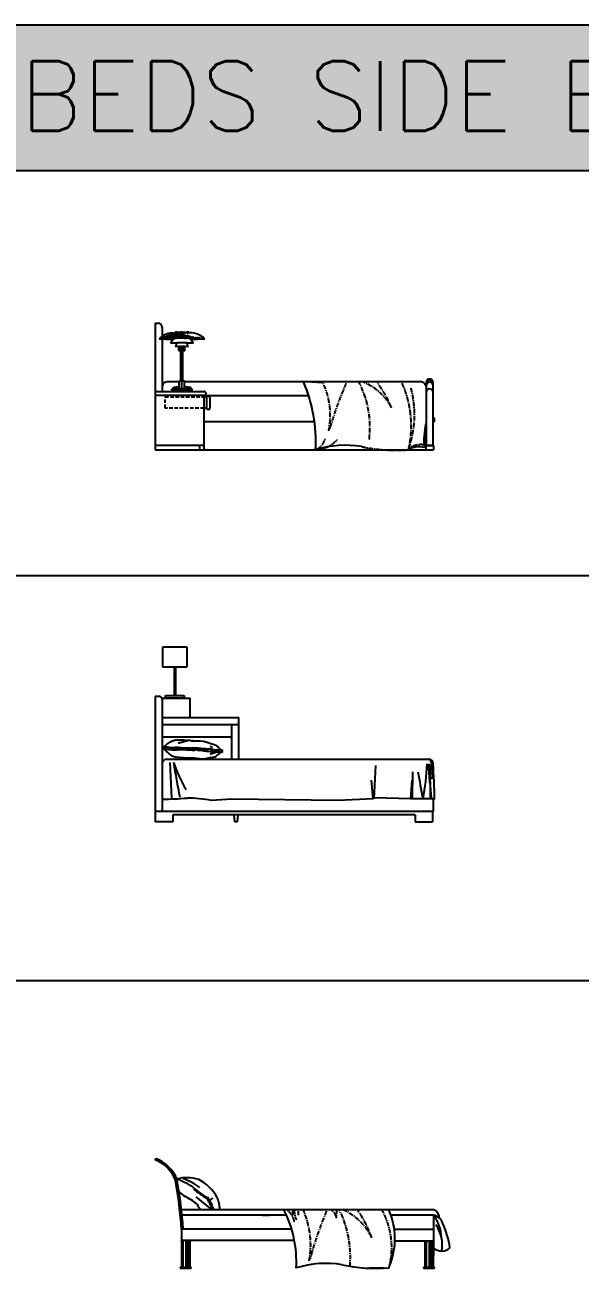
# Model space of a CAD drawing. Header units: millimetres. Extents: x 30176 to 68715, y 55479 to 72995.
# Drawn here: x 46050 to 50047, y 64045 to 72995 of the extents above; entities that cross this region are included whole.
import ezdxf

# ---------------------------------------------------------------- set-up
doc = ezdxf.new("R2010")
doc.units = ezdxf.units.MM
doc.linetypes.add('CENTER', pattern=[50.8, 31.75, -6.35, 6.35, -6.35])
doc.linetypes.add('DASHED', pattern=[0.75, 0.5, -0.25])
doc.layers.add('www.cad-blocks.net', color=7, linetype='Continuous')
doc.styles.get("Standard").update_dxf_attribs({"font": 'arial.ttf'})

# ---------------------------------------------------------------- blocks, each defined once
blk = doc.blocks.new('A$C66113ADE')
for p, q in [((0, 912.2), (0, 2.2)), ((0, 912.2), (20, 912.2)), ((50, 882.2), (50, 818.7)), ((118.9, 842.3), (147, 842.3)), ((144.8, 845.7), (154, 845.7)), ((153.3, 848.6), (145.5, 848.6)), ((145.5, 848.6), (145.5, 847.7)), ((145.5, 847.7), (153.3, 847.7)), ((147, 844.6), (147, 842.3)), ((147, 844.6), (151.8, 844.6)), ((151.8, 842.3), (147, 842.3)), ((151.8, 842.3), (151.8, 844.6)), ((263.7, 842.3), (151.8, 842.3)), ((153.3, 847.7), (153.3, 848.6)), ((186.4, 846.2), (155.4, 846.2)), ((195.9, 845.7), (186.7, 845.7)), ((187.4, 847.7), (187.4, 848.6)), ((187.4, 848.6), (195.2, 848.6)), ((195.2, 847.7), (187.4, 847.7)), ((193.7, 844.6), (188.9, 844.6)), ((188.9, 842.3), (188.9, 844.6)), ((188.9, 842.3), (193.7, 842.3)), ((193.7, 844.6), (193.7, 842.3)), ((195.2, 848.6), (195.2, 847.7)), ((227.1, 846.2), (196.2, 846.2)), ((237.8, 845.7), (228.6, 845.7)), ((229.3, 847.7), (229.3, 848.6)), ((229.3, 848.6), (237.2, 848.6)), ((237.2, 847.7), (229.3, 847.7)), ((230.8, 842.3), (230.8, 844.6)), ((235.7, 844.6), (230.8, 844.6)), ((230.8, 842.3), (235.7, 842.3)), ((235.7, 844.6), (235.7, 842.3)), ((237.2, 848.6), (237.2, 847.7)), ((50, 799.7), (50, 422.2)), ((158.5, 768.3), (108.7, 768.3)), ((170.3, 715.2), (170.3, 744)), ((185.3, 715.2), (185.3, 744.4)), ((197, 715.2), (197, 744.4)), ((212.2, 715.2), (212.2, 744)), ((273.9, 768.3), (224.1, 768.3)), ((188.5, 715.2), (170.3, 715.2)), ((183.5, 498.1), (183.5, 715.2)), ((188.5, 498.1), (188.5, 715.2)), ((212.2, 715.2), (188.5, 715.2)), ((194.1, 498.1), (194.1, 715.2)), ((199, 498.1), (199, 715.2)), ((85.3, 492.2), (172.5, 492.2)), ((172.5, 498.1), (210.9, 498.1)), ((172.5, 444.1), (172.5, 498.1)), ((190.9, 444.1), (190.9, 498.1)), ((210.9, 444.1), (210.9, 498.1)), ((210.9, 492.2), (1907.6, 492.2)), ((1950, 487), (1950, 32.2)), ((2000, 32.2), (2000, 487)), ((0, 422.2), (350, 422.2)), ((350, 392.2), (0, 392.2)), ((263.7, 437.1), (118.9, 437.1)), ((118.9, 437.1), (118.9, 433.7)), ((118.9, 433.7), (118.9, 437.1)), ((118.9, 433.7), (263.7, 433.7)), ((263.7, 433.7), (119.3, 433.7)), ((119.3, 433.7), (119.3, 422.2)), ((119.3, 422.2), (263.7, 422.2)), ((172.5, 444.1), (210.9, 444.1)), ((263.7, 433.7), (263.7, 437.1)), ((263.7, 437.1), (263.7, 433.7)), ((263.7, 422.2), (263.7, 433.7)), ((350, 392.2), (350, 32.2)), ((350, 392.2), (1103.1, 392.2)), ((350, 384.2), (370.8, 384.2)), ((370.8, 389.2), (381.8, 389.2)), ((370.8, 292.2), (370.8, 389.2)), ((391.8, 379.2), (391.8, 302.2)), ((370.8, 302.2), (350, 302.2)), ((381.8, 292.2), (370.8, 292.2)), ((1146.4, 202.2), (350, 202.2)), ((2000, 232.3), (2006, 232.3)), ((2006, 202.2), (2000, 202.2)), ((2006, 232.3), (2006, 202.2)), ((317.9, 32.2), (0, 32.2)), ((0, 2.2), (2002, 2.2)), ((316, 29.8), (320.7, 2.2)), ((350.8, 32.2), (317.9, 32.2)), ((352.8, 2.2), (352.8, 30.2)), ((1948, 29.8), (1948, 1.8)), ((2000, 32.2), (1950, 32.2)), ((1950, 32.2), (2000, 32.2)), ((2002, 30.2), (2002, 2.2))]:
    blk.add_line(p, q)
at = {"linetype": 'DASHED', "ltscale": 50}
for p, q in [((70.9, 302.2), (70.9, 384.2)), ((70.9, 384.2), (350, 384.2)), ((350, 302.2), (70.9, 302.2))]:
    blk.add_line(p, q, dxfattribs=at)
for centre, radius, start, end in [((20, 882.2), 30, 0, 90), ((129.8, 697.9), 144.8, 94.3429, 134.85667), ((145.7, 846.5), 1.25, 101.61539, 217.78568), ((144.5, 842.5), 3.19, 40.68563, 86.90757), ((161.6, 835), 12.7, 119.12076, 140.23048), ((154.2, 842.5), 3.19, 93.09243, 139.31437), ((153.1, 846.5), 1.25, 322.21432, 78.38461), ((187.6, 846.5), 1.25, 101.61539, 217.78568), ((186.5, 842.5), 3.19, 40.68563, 86.90757), ((196.2, 842.5), 3.19, 93.09243, 139.31437), ((195, 846.5), 1.25, 322.21432, 78.38461), ((221, 835), 12.7, 39.21496, 60.87924), ((229.6, 846.5), 1.25, 101.61519, 217.78575), ((228.4, 842.5), 3.19, 40.68563, 86.90757), ((238.1, 842.5), 3.19, 93.09243, 139.31437), ((236.9, 846.5), 1.25, 322.21425, 78.38481), ((251.9, 694.8), 147.9, 45.59453, 85.43164), ((191.3, -2752.8), 3557.1, 87.35502, 92.64498), ((201.9, 5300.7), 4503.6, 267.77598, 269.08334), ((162.3, 752), 56, 111.80609, 163.08229), ((191.3, -213.2), 984.2, 85.78037, 94.21963), ((189.7, 736.7), 44.5, 130.15475, 171.82868), ((191.3, -14.4), 758.8, 86.55783, 93.44217), ((192.8, 736.7), 44.5, 8.17132, 49.84525), ((220.3, 752), 56, 16.91771, 68.19391), ((180.7, 5300.7), 4503.6, 270.91666, 272.22402), ((87.5, 453.6), 38.6, 93.19223, 166.00124), ((143.2, 423.1), 28.1, 98.40642, 150.02094), ((192.2, 157.5), 298.1, 93.79798, 100.26136), ((192.2, 157.5), 298.1, 79.73864, 86.39797), ((243.8, 429.8), 21.2, 20.34562, 85.92866), ((67, 59.8), 1088.7, 356.96439, 23.39728), ((67, 57.7), 1088.7, 356.96439, 23.39728), ((1904.9, 442.9), 49.4, 23.99623, 86.81418), ((1975, 487), 25, 0, 180), ((1975, 477.9), 25, 0, 180), ((1975, 462.9), 25, 0, 180), ((350, 407.2), 15, 270, 90), ((381.8, 379.2), 10, 0, 90), ((1975, 415.4), 25, 0, 180), ((381.8, 302.2), 10, 270, 0), ((2968, 14.2), 1036.5, 169.17742, 178.68366), ((2943.1, 17.3), 1006.4, 170.69076, 179.92821), ((317.9, 30.2), 2, 90, 189.78241), ((350.8, 30.2), 2, 0, 90), ((1366.9, -678.3), 712.9, 80.43295, 107.34327), ((1898.1, -119.4), 143.3, 74.36067, 121.9546), ((1950, 30.2), 2, 90, 189.78241), ((2000, 30.2), 2, 0, 90)]:
    blk.add_arc(centre, radius, start, end)
at = {"linetype": 'CENTER'}
for centre, radius, start, end in [((-1516.3, -49443.8), 50002.7, 86.87736, 87.03942), ((697.3, 248.3), 562.3, 348.67098, 24.86177), ((4219.6, -733.3), 3095, 156.93246, 163.37528), ((822.6, 160.8), 722.7, 353.20232, 26.94192), ((1337.9, 105.6), 415.1, 30.01067, 67.71772), ((917.4, -15.5), 845.7, 22.24988, 36.2027), ((1089.5, 174.1), 752.7, 346.79668, 24.99593), ((1130.2, 255.4), 735.4, 340.86875, 15.58198), ((1098.9, 118.3), 129.5, 301.24668, 342.80227), ((1164, 194.3), 187.1, 273.74293, 321.78874), ((1732.5, 1190.7), 1191.9, 258.03639, 274.32354), ((1912.5, -108.5), 147.7, 82.4667, 126.74828)]:
    blk.add_arc(centre, radius, start, end, dxfattribs=at)
for p in [(59.4, 805.8), (63.9, 805.8), (65.8, 809.6), (67.9, 813.8), (70.5, 805.8), (73.1, 811.7), (73.9, 807), (75.2, 810.7), (77.2, 809.2), (77.2, 808.1), (81.7, 807), (82.6, 819), (85.7, 813.8), (86.1, 807), (88.3, 812.5), (90.6, 815.9), (90.6, 811.4), (90.6, 811.4), (90.6, 809.2), (90.6, 807), (92, 824.3), (93.9, 821.4), (95, 814.7), (95.1, 818), (96.2, 808.6), (97.3, 812.5), (97.3, 809.2), (99.5, 818.1), (99.5, 808.1), (100.4, 811.7), (100.6, 817), (101.4, 827.4), (101.4, 820.1), (103.5, 806.5), (103.9, 821.4), (103.9, 811.4), (105.6, 814.9), (106.7, 825.3), (106.7, 809.6), (107.3, 824.8), (107.3, 818.1), (107.7, 808.6), (108.8, 813.8), (110.8, 828.5), (111.7, 823.6), (111.7, 817), (111.7, 811.4), (111.9, 806.5), (112.8, 824.8), (114, 815.9), (115, 832.6), (115.1, 822.5), (115.1, 807), (116.2, 814.7), (117.1, 830.5), (117.3, 825.9), (117.3, 808.1), (118.2, 822.2), (120.6, 831.4), (120.6, 823.6), (121.3, 834.7), (121.7, 811.4), (122.4, 830.5), (122.9, 829.2), (124, 829.2), (125.5, 820.1), (125.5, 808.6), (126.6, 834.7), (127.3, 828.1), (127.3, 825.9), (127.6, 819), (128.7, 831.6), (128.7, 806.5), (129.5, 810.3), (129.7, 810.7), (130.7, 837.9), (131.8, 833.6), (132.9, 835.9), (133.9, 837.9), (133.9, 813.8), (134, 822.5), (135.1, 832.5), (136, 834.7), (136, 806.5), (136.2, 810.3), (137.3, 827), (138.4, 809.2), (141.2, 833.7), (141.2, 814.9), (142.3, 806.5), (142.9, 835.9), (143.3, 812.8), (144, 831.4), (144, 829.2), (144, 817), (146.2, 837), (146.2, 809.2), (146.2, 808.1), (148.5, 832.5), (148.6, 807.5), (150.6, 808.6), (151.7, 835.8), (151.7, 813.8), (151.7, 806.5), (151.8, 824.8), (152.4, 815.4), (152.9, 837), (155.1, 834.8), (156.3, 838.1), (157.4, 825.9), (157.4, 808.1), (158, 810.7), (159, 834.7), (159.6, 835.9), (160.1, 825.3), (160.1, 806.5), (160.3, 810.2), (161.1, 814.9), (164.3, 806.5), (165.2, 809.2), (166.3, 810.3), (166.3, 807), (167.4, 830.3), (168.5, 820.1), (171.6, 810.7), (172.6, 806.5), (173.3, 814.5), (174.1, 838.1), (175.2, 808.1), (175.8, 808.6), (177.9, 807.5), (178.5, 812.5), (181.9, 831.4), (182.1, 822.2), (183, 838.1), (183.1, 811.7), (183.1, 808.6), (183.1, 806.5), (186.3, 807), (189.4, 811.7), (191.5, 819), (191.9, 838.1), (191.9, 812.5), (193.4, 815.4), (193.6, 807.5), (195.7, 823.2), (196, 806.7), (197.8, 807.5), (199.7, 834.8), (200.3, 807.6), (201.2, 811.1), (203, 807.5), (205.2, 838.1), (206.2, 806.5), (206.4, 812.5), (207.2, 821.1), (209.7, 817), (210.8, 808.5), (214.5, 825.3), (215.6, 809.6), (219.5, 813.7), (219.5, 807.6), (221.9, 819), (221.9, 812.5), (222.9, 806.5), (224, 809.6), (228.2, 807.6), (229.9, 809.3), (231.3, 824.3), (232, 815.9), (233.1, 812.5), (235.3, 810.3), (237.5, 811.4), (240.7, 820.1), (244.2, 809.2), (245.3, 814.7), (250.9, 808.1), (253.1, 805.8), (254.2, 814.7), (262, 809.2), (269.8, 812.5), (269.8, 808.1), (277.6, 805.8), (286.5, 808.1), (292.1, 807), (299.9, 805.8), (303.6, 808.6), (314, 807.5), (57.2, 804.7), (62.7, 802.5), (87.8, 803.3), (93, 805.4), (96.2, 805.4), (110.8, 805.4), (150.6, 805.4), (171.4, 725.9), (171.4, 718.2), (171.4, 716.9), (171.6, 720.6), (172, 726.6), (172, 720.9), (172.4, 723.2), (172.6, 719.5), (173, 716.9), (173.4, 719.9), (173.4, 716.9), (173.7, 736.2), (173.7, 731), (173.7, 725.8), (174.4, 719.2), (174.7, 728.9), (174.7, 723.7), (174.7, 717.4), (175.1, 719.5), (175.4, 717.9), (175.8, 725.8), (175.8, 719.5), (176.1, 716.9), (177.4, 718.2), (177.9, 728.9), (178.4, 719.2), (178.9, 721.6), (178.9, 718.5), (178.9, 716.4), (179.1, 716.9), (180, 723.7), (180.7, 717.2), (180.7, 716.9), (181, 719.5), (182.1, 716.2), (183.1, 717.4), (183.1, 716.5), (197.8, 716.5), (198.1, 718.9), (198.5, 721.9), (198.8, 720.9), (199.5, 722.5), (199.5, 718.2), (199.8, 716.5), (202.5, 716.5), (202.8, 716.9), (203.8, 720.5), (204.5, 717.5), (205.5, 722.9), (205.8, 716.2), (207.5, 721.2), (207.5, 716.2), (207.5, 716.2), (208.5, 718.2), (209.8, 720.2), (210.2, 722.9), (210.5, 716.9), (213.5, 805.4), (215.6, 805.4), (227.1, 804.4), (298.3, 803.3), (309.8, 804.4), (328.7, 803.3), (174.7, 715.9), (198.5, 715.2), (199.5, 715.9), (204.5, 715.5), (210.2, 715.9)]:
    blk.add_point(p)
blk = doc.blocks.new('A$C3BA560F7')
for p, q in [((54.4, 1111.6), (54.4, 1259)), ((54.4, 1259), (228, 1259)), ((228, 1259), (228, 1111.6)), ((228, 1111.6), (54.4, 1111.6)), ((147.2, 1111.6), (135.2, 1111.6)), ((135.2, 1111.6), (135.2, 908.5)), ((147.2, 908.5), (147.2, 1111.6)), ((30, 900), (0, 900)), ((0, 900), (0, 0)), ((73.5, 890), (73.5, 908.5)), ((73.5, 908.5), (206.9, 908.5)), ((135.2, 908.5), (147.2, 908.5)), ((206.9, 908.5), (206.9, 890)), ((47.3, 890), (250, 890)), ((50, 880), (50, 170)), ((206.9, 890), (73.5, 890)), ((250, 850), (250, 890)), ((250, 750), (250, 850)), ((50, 750), (600, 750)), ((600, 450), (600, 750)), ((50, 700), (600, 700)), ((550, 450), (550, 700)), ((50, 610), (550, 610)), ((54.8, 539.7), (54.9, 540.1)), ((54.8, 539.3), (54.8, 539.7)), ((54.8, 538.8), (54.8, 539.3)), ((54.9, 538.3), (54.8, 538.8)), ((54.9, 540.1), (55, 540.5)), ((55, 537.8), (54.9, 538.3)), ((55, 540.5), (55.2, 540.8)), ((55.1, 537.2), (55, 537.8)), ((55.2, 536.6), (55.1, 537.2)), ((55.2, 540.8), (55.5, 541.1)), ((55.5, 541.1), (55.8, 541.3)), ((55.8, 541.3), (56.2, 541.5)), ((56.2, 541.5), (56.6, 541.7)), ((56.6, 541.7), (57.2, 541.8)), ((57.2, 541.8), (57.8, 541.9)), ((57.8, 541.9), (58.5, 542)), ((58.5, 542), (59.3, 542)), ((59.3, 542), (60.2, 542)), ((60.2, 542), (61.2, 541.9)), ((61.2, 541.9), (62.3, 541.8)), ((62.3, 541.8), (63.6, 541.7)), ((64.8, 535.5), (63.3, 537.3)), ((63.6, 541.7), (65, 541.5)), ((65, 541.5), (66.5, 541.3)), ((66.5, 541.3), (68.2, 541.1)), ((68.2, 541.1), (70, 540.8)), ((70, 540.8), (71.9, 540.5)), ((71.9, 540.5), (74, 540.1)), ((74, 540.1), (76.1, 539.8)), ((76.1, 539.8), (78.3, 539.4)), ((78.3, 539.4), (80.4, 539)), ((80.4, 539), (82.5, 538.7)), ((82.5, 538.7), (84.6, 538.3)), ((84.6, 538.3), (86.6, 537.9)), ((84.9, 560.9), (88.5, 563.3)), ((86.6, 537.9), (88.4, 537.6)), ((88.4, 537.6), (90.1, 537.3)), ((88.5, 563.3), (91.7, 565.2)), ((90.1, 537.3), (91.7, 537.1)), ((91.7, 565.2), (94.5, 566.9)), ((91.7, 537.1), (93.2, 536.8)), ((94.5, 566.9), (97.4, 568.6)), ((97.4, 568.6), (100.3, 570.4)), ((100.3, 570.4), (103.3, 572.2)), ((103.3, 572.2), (106.4, 574.1)), ((106.4, 574.1), (109.7, 576)), ((109.7, 576), (113.2, 577.9)), ((113.2, 577.9), (116.8, 579.7)), ((116.8, 579.7), (120.6, 581.4)), ((120.6, 581.4), (124.5, 583)), ((124.5, 583), (128.7, 584.4)), ((128.7, 584.4), (133, 585.7)), ((133, 585.7), (137.3, 586.8)), ((137.3, 586.8), (141.7, 587.8)), ((141.7, 587.8), (146.1, 588.7)), ((146.1, 588.7), (150.3, 589.4)), ((148.6, 536.9), (149.4, 537)), ((149.4, 537), (150.3, 537.1)), ((150.3, 589.4), (154.4, 590)), ((150.3, 537.1), (151.1, 537.1)), ((151.1, 537.1), (151.9, 537.2)), ((151.9, 537.2), (152.7, 537.2)), ((152.7, 537.2), (153.5, 537.3)), ((153.5, 537.3), (154.2, 537.3)), ((154.2, 537.3), (154.9, 537.3)), ((154.4, 590), (158.3, 590.5)), ((154.9, 537.3), (155.6, 537.3)), ((155.6, 537.3), (156.3, 537.2)), ((156.3, 537.2), (156.9, 537.2)), ((156.9, 537.2), (157.6, 537.1)), ((157.6, 537.1), (158.2, 537)), ((158.2, 537), (158.9, 536.9)), ((163.9, 565.8), (237.9, 586.6)), ((247.5, 585.8), (163.9, 565.8)), ((346, 580.1), (348.2, 579.6)), ((348.2, 579.6), (350.4, 579)), ((350.4, 579), (352.7, 578.4)), ((352.7, 578.4), (355.2, 577.7)), ((355.2, 577.7), (357.7, 577)), ((357.7, 577), (360.3, 576.3)), ((360.3, 576.3), (363, 575.5)), ((363, 575.5), (365.7, 574.7)), ((365.7, 574.7), (368.5, 573.8)), ((368.5, 573.8), (371.3, 572.9)), ((371.3, 572.9), (374.1, 571.9)), ((374.1, 571.9), (376.9, 571)), ((376.9, 571), (379.7, 570)), ((379.7, 570), (382.4, 569)), ((382.4, 569), (385, 568.1)), ((385, 568.1), (387.5, 567.2)), ((387.5, 567.2), (389.9, 566.3)), ((389.9, 566.3), (392.1, 565.5)), ((392.1, 565.5), (394.1, 564.8)), ((394.1, 564.8), (396, 564.2)), ((400.3, 538.4), (395.8, 540.6)), ((396, 564.2), (397.8, 563.6)), ((397.8, 563.6), (399.6, 563.1)), ((399.6, 563.1), (401.3, 562.6)), ((404.4, 536.5), (400.3, 538.4)), ((401.3, 562.6), (403.1, 562.1)), ((403.1, 562.1), (405, 561.5)), ((405, 561.5), (407.1, 561)), ((407.1, 561), (409.3, 560.4)), ((409.3, 560.4), (411.7, 559.7)), ((411.7, 559.7), (414.2, 559)), ((414.2, 559), (416.7, 558.3)), ((416.7, 558.3), (419.3, 557.6)), ((419.3, 557.6), (422, 556.8)), ((422, 556.8), (424.5, 556)), ((424.5, 556), (427.1, 555.2)), ((427.1, 555.2), (429.5, 554.4)), ((429.5, 554.4), (432.2, 553.1)), ((432.2, 553.1), (435.3, 551.2)), ((435.3, 551.2), (439.2, 548.2)), ((439.2, 548.2), (444.2, 543.7)), ((444.2, 543.7), (450.5, 537.5)), ((55.3, 535.9), (55.2, 536.6)), ((55.5, 535.2), (55.3, 535.9)), ((55.4, 530.6), (55.5, 531.4)), ((55.4, 529.7), (55.4, 530.6)), ((55.5, 528.8), (55.4, 529.7)), ((55.5, 534.5), (55.5, 535.2)), ((55.6, 533.8), (55.5, 534.5)), ((55.5, 531.4), (55.6, 532.2)), ((55.9, 527.8), (55.5, 528.8)), ((55.6, 533), (55.6, 533.8)), ((55.6, 532.2), (55.6, 533)), ((56.6, 526.8), (55.9, 527.8)), ((57.6, 525.6), (56.6, 526.8)), ((56.9, 532), (57.7, 531.3)), ((59, 524.4), (57.6, 525.6)), ((57.7, 531.3), (58.4, 530.6)), ((58.4, 530.6), (59, 530)), ((59, 530), (59.7, 529.5)), ((61, 523), (59, 524.4)), ((59.7, 529.5), (60.3, 528.9)), ((60.3, 528.9), (60.9, 528.4)), ((60.9, 528.4), (61.4, 528)), ((63.5, 521.5), (61, 523)), ((61.4, 528), (61.9, 527.6)), ((61.9, 527.6), (62.3, 527.2)), ((62.3, 527.2), (62.7, 526.9)), ((62.7, 526.9), (63.1, 526.6)), ((63.1, 526.6), (63.5, 526.4)), ((63.5, 526.4), (63.9, 526.2)), ((63.5, 521.5), (70.1, 515.1)), ((63.9, 526.2), (64.3, 525.9)), ((64.3, 525.9), (64.8, 525.8)), ((66.2, 533.8), (64.8, 535.5)), ((64.8, 525.8), (65.3, 525.6)), ((65.3, 525.6), (65.8, 525.4)), ((65.8, 525.4), (66.4, 525.3)), ((67.7, 532.2), (66.2, 533.8)), ((66.4, 525.3), (67, 525.1)), ((67, 525.1), (67.7, 525)), ((69.2, 530.6), (67.7, 532.2)), ((67.7, 525), (68.4, 524.8)), ((68.4, 524.8), (69.1, 524.7)), ((69.1, 524.7), (69.8, 524.5)), ((70.7, 529), (69.2, 530.6)), ((69.8, 524.5), (70.4, 524.4)), ((70.1, 515.1), (75.6, 509.8)), ((70.4, 524.4), (71.1, 524.2)), ((72.3, 527.3), (70.7, 529)), ((71.1, 524.2), (71.8, 524)), ((71.8, 524), (72.5, 523.8)), ((74, 525.5), (72.3, 527.3)), ((72.5, 523.8), (73.2, 523.7)), ((73.2, 523.7), (73.9, 523.5)), ((73.9, 523.5), (74.7, 523.3)), ((75.7, 523.5), (74, 525.5)), ((74.7, 523.3), (75.5, 523.1)), ((75.5, 523.1), (76.4, 523)), ((75.6, 509.8), (80.3, 505.6)), ((76.4, 523), (92.9, 521.1)), ((76.4, 523), (77, 520.7)), ((77, 520.7), (79.1, 520)), ((79.1, 520), (81.1, 518.4)), ((80, 450), (1970, 450)), ((80.3, 505.6), (84.2, 502.2)), ((84.2, 502.2), (87.5, 499.4)), ((87.5, 499.4), (90.4, 497.1)), ((90.4, 497.1), (93, 495)), ((92.9, 521.1), (100.4, 520.6)), ((93, 495), (95.6, 493)), ((93.2, 536.8), (94.6, 536.6)), ((94.6, 536.6), (95.9, 536.4)), ((95.6, 493), (98.3, 490.9)), ((95.9, 536.4), (97.2, 536.3)), ((97.2, 536.3), (98.4, 536.1)), ((98.3, 490.9), (101.1, 488.7)), ((98.4, 536.1), (99.6, 535.9)), ((99.6, 535.9), (100.8, 535.8)), ((100.4, 520.6), (109.3, 519.3)), ((100.8, 535.8), (102, 535.6)), ((101.1, 488.7), (104, 486.4)), ((102, 535.6), (103.2, 535.5)), ((103.2, 535.5), (104.5, 535.3)), ((104, 486.4), (107, 484.1)), ((283.9, 515.2), (104.1, 527.2)), ((104.1, 527.2), (111.2, 526.5)), ((104.5, 535.3), (105.8, 535.1)), ((105.8, 535.1), (107.2, 535)), ((107, 484.1), (110.2, 481.9)), ((107.2, 535), (108.5, 534.8)), ((108.5, 534.8), (109.9, 534.7)), ((109.3, 519.3), (122.9, 518.4)), ((109.9, 534.7), (111.2, 534.5)), ((110.2, 481.9), (113.6, 479.6)), ((111.2, 534.5), (112.6, 534.4)), ((111.2, 526.5), (124.7, 524.1)), ((112.6, 534.4), (113.9, 534.2)), ((113.6, 479.6), (117.1, 477.5)), ((113.9, 534.2), (115.2, 534.1)), ((115.2, 534.1), (116.5, 534)), ((116.5, 534), (117.8, 533.9)), ((117.1, 477.5), (120.8, 475.4)), ((117.8, 533.9), (119, 533.8)), ((119, 533.8), (120.3, 533.7)), ((120.3, 533.7), (121.5, 533.6)), ((120.8, 475.4), (124.8, 473.5)), ((121.5, 533.6), (122.6, 533.5)), ((122.6, 533.5), (123.8, 533.5)), ((122.9, 518.4), (137.9, 517.4)), ((123.8, 533.5), (124.9, 533.4)), ((124.7, 524.1), (130.8, 523.7)), ((124.8, 473.5), (128.9, 471.7)), ((124.9, 533.4), (125.9, 533.4)), ((125.9, 533.4), (127, 533.3)), ((127, 533.3), (128, 533.3)), ((128, 533.3), (128.9, 533.3)), ((128.9, 533.3), (129.9, 533.3)), ((128.9, 471.7), (133.1, 470)), ((129.9, 533.3), (130.8, 533.3)), ((130.8, 533.3), (131.7, 533.3)), ((130.8, 523.7), (141.1, 525.2)), ((131.7, 533.3), (132.5, 533.4)), ((132.5, 533.4), (133.4, 533.4)), ((133.1, 470), (137.3, 468.5)), ((133.4, 533.4), (134.2, 533.5)), ((134.2, 533.5), (135, 533.6)), ((135, 533.6), (135.8, 533.6)), ((135.8, 533.6), (136.6, 533.8)), ((136.6, 533.8), (137.4, 533.9)), ((137.3, 468.5), (141.5, 467.2)), ((137.4, 533.9), (138.1, 534)), ((137.9, 517.4), (160.5, 517.5)), ((138.1, 534), (138.9, 534.1)), ((138.9, 534.1), (139.6, 534.3)), ((138.9, 525.1), (144, 526)), ((139.6, 534.3), (140.3, 534.5)), ((140.3, 534.5), (140.9, 534.6)), ((140.9, 534.6), (141.5, 534.8)), ((141.1, 525.2), (176.4, 520.8)), ((141.5, 534.8), (142, 534.9)), ((141.5, 467.2), (145.7, 465.9)), ((142, 534.9), (142.4, 535.1)), ((142.4, 535.1), (142.8, 535.3)), ((142.8, 535.3), (143.2, 535.4)), ((143.2, 535.4), (143.5, 535.6)), ((143.5, 535.6), (143.8, 535.7)), ((143.8, 535.7), (144, 535.9)), ((144, 535.9), (144.3, 536)), ((144, 526), (148.7, 526.7)), ((144.3, 536), (144.6, 536.1)), ((144.6, 536.1), (145, 536.3)), ((145, 536.3), (145.4, 536.4)), ((145.4, 536.4), (145.9, 536.5)), ((145.7, 465.9), (149.7, 464.8)), ((145.9, 536.5), (146.5, 536.6)), ((146.5, 536.6), (147.2, 536.7)), ((147.2, 536.7), (147.9, 536.8)), ((147.9, 536.8), (148.6, 536.9)), ((148.7, 526.7), (153, 527.2)), ((149.7, 464.8), (153.5, 463.8)), ((153, 527.2), (156.9, 527.6)), ((156.9, 527.6), (160.5, 527.8)), ((158.9, 536.9), (159.6, 536.7)), ((159.6, 536.7), (160.4, 536.6)), ((160.4, 536.6), (161.2, 536.3)), ((160.5, 527.8), (163.7, 528)), ((160.5, 517.5), (181.7, 519.1)), ((161.2, 536.3), (162, 536.1)), ((162, 536.1), (162.9, 535.8)), ((162.9, 535.8), (163.9, 535.6)), ((163.7, 528), (166.5, 528.2)), ((163.9, 535.6), (164.9, 535.3)), ((164.9, 535.3), (165.9, 535)), ((165.9, 535), (167.1, 534.8)), ((166.5, 528.2), (169, 528.4)), ((167.1, 534.8), (168.2, 534.5)), ((168.2, 534.5), (169.4, 534.3)), ((169, 528.4), (171.1, 528.6)), ((169.4, 534.3), (170.6, 534.1)), ((170.6, 534.1), (171.9, 534)), ((171.1, 528.6), (172.9, 528.9)), ((171.9, 534), (173.3, 533.9)), ((172.9, 528.9), (174.4, 529.4)), ((173.3, 533.9), (174.6, 533.8)), ((174.4, 529.4), (175.9, 530)), ((174.6, 533.8), (176, 533.8)), ((175.9, 530), (177.2, 530.9)), ((176, 533.8), (177.5, 533.7)), ((176.4, 520.8), (184.7, 520.2)), ((177.2, 530.9), (178.6, 532.1)), ((177.5, 533.7), (178.9, 533.7)), ((178.6, 532.1), (180, 533.7)), ((178.9, 533.7), (180.3, 533.6)), ((180, 533.7), (181.6, 535.7)), ((180.3, 533.6), (181.7, 533.6)), ((181.7, 533.6), (183.2, 533.5)), ((181.7, 519.1), (264.3, 515)), ((183.2, 533.5), (184.6, 533.5)), ((184.6, 533.5), (185.9, 533.4)), ((184.7, 520.2), (193.1, 519.7)), ((185.9, 533.4), (187.3, 533.2)), ((187.3, 533.2), (188.6, 533.1)), ((188.6, 533.1), (189.9, 532.9)), ((189.9, 532.9), (191.2, 532.8)), ((191.2, 532.8), (192.5, 532.6)), ((192.5, 532.6), (214.6, 531.9)), ((193.1, 519.7), (274.8, 520.9)), ((214.6, 531.9), (215.8, 531.8)), ((215.8, 531.8), (251.1, 530.7)), ((251.1, 530.7), (252.3, 530.6)), ((252.3, 530.6), (253.5, 530.5)), ((253.5, 530.5), (254.6, 530.5)), ((254.6, 530.5), (255.8, 530.5)), ((255.8, 530.5), (257, 530.5)), ((257, 530.5), (258.1, 530.5)), ((258.1, 530.5), (259.3, 530.6)), ((259.3, 530.6), (260.4, 530.6)), ((260.4, 530.6), (261.6, 530.7)), ((261.6, 530.7), (262.7, 530.8)), ((262.7, 530.8), (263.8, 530.8)), ((263.8, 530.8), (265, 530.9)), ((264.3, 515), (283.9, 515.2)), ((265, 530.9), (266.1, 531)), ((266.1, 531), (267.3, 531.1)), ((267.3, 531.1), (268.4, 531.1)), ((268.4, 531.1), (269.6, 531.2)), ((269.6, 531.2), (270.8, 531.3)), ((270.8, 531.3), (272, 531.4)), ((272, 531.4), (273.2, 531.4)), ((273.2, 531.4), (274.4, 531.5)), ((274.4, 531.5), (275.7, 531.6)), ((274.8, 520.9), (284.7, 520.3)), ((275.7, 531.6), (277, 531.6)), ((277, 531.6), (278.4, 531.7)), ((278.4, 531.7), (279.7, 531.7)), ((279.7, 531.7), (281.2, 531.8)), ((280.8, 532.7), (283.8, 532.5)), ((281.2, 531.8), (282.8, 531.8)), ((282.8, 531.8), (284.4, 531.8)), ((283.8, 532.5), (287, 532.2)), ((284.4, 531.8), (286.1, 531.9)), ((284.7, 520.3), (292.8, 515.9)), ((286.1, 531.9), (288, 531.8)), ((287, 532.2), (290.2, 531.9)), ((288, 531.8), (289.9, 531.8)), ((289.9, 531.8), (292.1, 531.8)), ((290.2, 531.9), (293.6, 531.7)), ((292.1, 531.8), (294.3, 531.7)), ((292.8, 515.9), (298.7, 520.9)), ((293.6, 531.7), (297.1, 531.3)), ((299.2, 517.3), (293.8, 517)), ((294.3, 531.7), (296.7, 531.6)), ((296.7, 531.6), (299.2, 531.4)), ((297.1, 531.3), (300.6, 531)), ((298.7, 520.9), (314, 512.3)), ((299.2, 531.4), (301.9, 531.3)), ((304.3, 517.5), (299.2, 517.3)), ((300.6, 531), (304.2, 530.7)), ((301.1, 527.1), (301.7, 526.9)), ((301.7, 526.9), (302.2, 526.6)), ((301.9, 531.3), (304.7, 531.1)), ((302.2, 526.6), (302.9, 526.3)), ((302.9, 526.3), (303.5, 525.9)), ((303.5, 525.9), (304.2, 525.5)), ((304.2, 530.7), (307.8, 530.3)), ((304.2, 525.5), (304.9, 525.1)), ((309.1, 517.6), (304.3, 517.5)), ((304.7, 531.1), (307.6, 530.9)), ((304.9, 525.1), (305.6, 524.6)), ((305.6, 524.6), (306.2, 524.2)), ((306.2, 524.2), (306.9, 523.7)), ((306.9, 523.7), (307.5, 523.2)), ((307.5, 523.2), (308.1, 522.8)), ((307.8, 530.3), (311.5, 530)), ((308.1, 522.8), (308.7, 522.4)), ((308.7, 522.4), (309.3, 522)), ((313.5, 517.7), (309.1, 517.6)), ((309.3, 522), (309.8, 521.6)), ((309.8, 521.6), (310.3, 521.2)), ((310.3, 521.2), (310.8, 520.8)), ((310.8, 520.8), (311.3, 520.5)), ((311.3, 520.5), (311.7, 520.2)), ((311.5, 530), (315.1, 529.6)), ((311.7, 520.2), (312.2, 519.9)), ((312.2, 519.9), (312.6, 519.7)), ((312.6, 519.7), (313.1, 519.5)), ((313.1, 519.5), (313.5, 519.3)), ((313.5, 519.3), (314, 519.1)), ((317.8, 517.8), (313.5, 517.7)), ((314, 519.1), (314.5, 519)), ((314, 512.3), (328.6, 514.4)), ((314.5, 519), (315, 518.9)), ((315, 518.9), (315.5, 518.7)), ((315.1, 529.6), (318.8, 529.3)), ((315.5, 518.7), (316, 518.6)), ((316, 518.6), (316.6, 518.5)), ((316.6, 518.5), (317.2, 518.3)), ((317.2, 518.3), (317.8, 518.2)), ((317.8, 518.2), (318.5, 518)), ((321.8, 517.8), (317.8, 517.8)), ((318.5, 518), (319.2, 517.8)), ((318.8, 529.3), (322.4, 528.9)), ((319.2, 517.8), (320, 517.5)), ((320, 517.5), (320.9, 517.2)), ((320.9, 517.2), (321.8, 516.9)), ((325.7, 517.8), (321.8, 517.8)), ((321.8, 516.9), (323, 516.4)), ((322.1, 524.9), (325.4, 519.8)), ((322.4, 528.9), (326, 528.6)), ((323, 516.4), (324.2, 515.9)), ((324.2, 515.9), (325.6, 515.3)), ((325.4, 519.8), (327, 517.3)), ((325.6, 515.3), (327.2, 514.6)), ((329.5, 517.7), (325.7, 517.8)), ((326, 528.6), (329.5, 528.3)), ((327.2, 514.6), (328.9, 513.9)), ((328.6, 514.4), (346.1, 511)), ((329.5, 528.3), (332.9, 528)), ((333.2, 517.7), (329.5, 517.7)), ((332.9, 528), (336.2, 527.7)), ((336.9, 517.7), (333.2, 517.7)), ((336.2, 527.7), (339.4, 527.5)), ((340.8, 517.7), (336.9, 517.7)), ((339.4, 527.5), (342.4, 527.2)), ((345, 517.8), (340.8, 517.7)), ((341, 451.4), (343.2, 451.6)), ((342.4, 527.2), (345.4, 527)), ((343.2, 451.6), (345.5, 451.9)), ((349.6, 518), (345, 517.8)), ((345.4, 527), (348.2, 526.8)), ((345.5, 451.9), (347.9, 452.2)), ((346.1, 511), (354.2, 510.2)), ((346.1, 511), (352.8, 510.4)), ((347.9, 452.2), (350.4, 452.6)), ((348.2, 526.8), (350.9, 526.6)), ((354.7, 518.4), (349.6, 518)), ((350.4, 452.6), (353, 453)), ((350.9, 526.6), (353.5, 526.4)), ((352, 521.1), (352.7, 519.8)), ((352.7, 519.8), (353.2, 518.8)), ((352.8, 510.4), (360.5, 509.6)), ((353, 453), (355.7, 453.4)), ((353.2, 518.8), (353.7, 517.9)), ((353.5, 526.4), (355.9, 526.2)), ((353.7, 517.9), (354.2, 517.2)), ((354.2, 517.2), (354.7, 516.5)), ((360.4, 518.9), (354.7, 518.4)), ((354.7, 516.5), (355.3, 515.9)), ((355.3, 515.9), (356, 515.2)), ((355.7, 453.4), (358.4, 453.9)), ((355.9, 526.2), (358.1, 526)), ((356, 515.2), (356.9, 514.4)), ((356.9, 514.4), (358, 513.5)), ((358, 513.5), (359.3, 512.5)), ((358.1, 526), (360.1, 525.9)), ((358.4, 453.9), (361.2, 454.4)), ((360, 509.7), (361.8, 510.9)), ((360.1, 525.9), (362.1, 525.7)), ((366.9, 519.6), (360.4, 518.9)), ((360.5, 509.6), (368.8, 508.8)), ((361.2, 454.4), (364.1, 454.9)), ((361.8, 510.9), (363.3, 512)), ((362.1, 525.7), (363.9, 525.5)), ((363.3, 512), (364.7, 512.9)), ((363.9, 525.5), (365.6, 525.4)), ((364.1, 454.9), (367, 455.5)), ((364.7, 512.9), (365.8, 513.8)), ((365.6, 525.4), (367.3, 525.2)), ((365.8, 513.8), (366.8, 514.6)), ((366.8, 514.6), (367.7, 515.3)), ((367, 455.5), (369.9, 456.1)), ((367.3, 525.2), (368.9, 525.1)), ((367.7, 515.3), (368.4, 516)), ((368.4, 516), (369, 516.5)), ((368.8, 508.8), (377.6, 508)), ((368.9, 525.1), (370.6, 524.9)), ((369, 516.5), (369.6, 517)), ((369.6, 517), (370.1, 517.4)), ((369.9, 456.1), (372.8, 456.7)), ((370.1, 517.4), (370.6, 517.8)), ((370.6, 524.9), (372.4, 524.8)), ((370.6, 517.8), (371.1, 518.1)), ((371.1, 518.1), (371.5, 518.4)), ((371.5, 518.4), (371.9, 518.7)), ((371.9, 518.7), (372.3, 518.9)), ((372.3, 518.9), (372.7, 519.1)), ((372.4, 524.8), (374.2, 524.6)), ((372.7, 519.1), (373.1, 519.2)), ((372.8, 456.7), (375.6, 457.3)), ((373.1, 519.2), (373.5, 519.4)), ((373.5, 519.4), (373.8, 519.5)), ((373.8, 519.5), (374.2, 519.7)), ((374.2, 524.6), (376.1, 524.5)), ((374.2, 519.7), (374.5, 519.8)), ((374.5, 519.8), (374.8, 520)), ((374.8, 520), (375.2, 520.1)), ((375.2, 520.1), (375.6, 520.3)), ((375.6, 520.3), (375.9, 520.5)), ((375.6, 457.3), (378.5, 458)), ((375.9, 520.5), (376.4, 520.7)), ((376.1, 524.5), (378.1, 524.4)), ((376.4, 520.7), (376.8, 520.9)), ((376.8, 520.9), (377.3, 521.1)), ((377.3, 521.1), (377.9, 521.4)), ((377.6, 508), (386.4, 507.2)), ((377.9, 521.4), (378.5, 521.7)), ((378.1, 524.4), (380.3, 524.2)), ((378.5, 521.7), (379.2, 522)), ((378.5, 458), (381.2, 458.6)), ((379.2, 522), (379.9, 522.3)), ((379.9, 522.3), (380.7, 522.7)), ((380.3, 524.2), (382.5, 524.1)), ((380.7, 522.7), (381.6, 523.1)), ((381.2, 458.6), (383.8, 459.2)), ((381.6, 523.1), (382.6, 523.4)), ((382.5, 524.1), (384.8, 524)), ((382.6, 523.4), (383.7, 523.8)), ((383.7, 523.8), (384.8, 524.2)), ((383.8, 459.2), (386.2, 459.7)), ((384.8, 524.2), (386.1, 524.6)), ((384.8, 524), (387, 523.9)), ((386.1, 524.6), (387.4, 525)), ((386.2, 459.7), (388.5, 460.2)), ((386.4, 507.2), (394.9, 506.4)), ((387, 523.9), (389.2, 523.8)), ((387.4, 525), (388.8, 525.3)), ((388.5, 460.2), (390.6, 460.7)), ((389.2, 523.8), (391.3, 523.7)), ((390.6, 460.7), (392.6, 461.1)), ((391.3, 523.7), (393.2, 523.7)), ((392.6, 461.1), (394.4, 461.4)), ((393.2, 523.7), (395, 523.6)), ((394.4, 461.4), (396.3, 461.7)), ((394.9, 506.4), (402.8, 505.6)), ((395, 523.6), (396.5, 523.5)), ((400, 486.2), (395.2, 484.6)), ((396.3, 461.7), (398.1, 462)), ((396.5, 523.5), (397.8, 523.5)), ((396.6, 513.9), (398.4, 514.3)), ((397.8, 523.5), (398.9, 523.4)), ((398.1, 462), (399.9, 462.3)), ((398.4, 514.3), (400, 514.6)), ((398.9, 523.4), (399.9, 523.4)), ((399.9, 523.4), (400.8, 523.3)), ((399.9, 462.3), (401.9, 462.6)), ((400, 514.6), (401.4, 515)), ((404.3, 487.6), (400, 486.2)), ((400.8, 523.3), (401.6, 523.2)), ((401.4, 515), (402.6, 515.3)), ((401.6, 523.2), (402.4, 523)), ((401.9, 462.6), (404, 462.9)), ((402.4, 523), (403.4, 522.9)), ((402.6, 515.3), (403.6, 515.5)), ((402.8, 505.6), (409.8, 504.9)), ((403.4, 522.9), (404.4, 522.6)), ((403.6, 515.5), (404.6, 515.8)), ((404, 462.9), (406.2, 463.3)), ((408, 488.8), (404.3, 487.6)), ((408, 534.8), (404.4, 536.5)), ((404.4, 522.6), (405.6, 522.3)), ((404.6, 515.8), (405.5, 516.1)), ((405.5, 516.1), (406.3, 516.4)), ((405.6, 522.3), (407.1, 522)), ((406.2, 463.3), (408.7, 463.6)), ((406.3, 516.4), (407.2, 516.6)), ((407.1, 522), (408.8, 521.5)), ((407.2, 516.6), (408.1, 517)), ((411.2, 533.3), (408, 534.8)), ((411.4, 489.9), (408, 488.8)), ((408.1, 517), (409, 517.3)), ((408.7, 463.6), (411.2, 464)), ((408.8, 521.5), (410.8, 521)), ((409, 517.3), (409.9, 517.8)), ((409.8, 504.9), (415.7, 504.3)), ((409.9, 517.8), (410.9, 518.3)), ((410.8, 521), (413, 520.5)), ((410.9, 518.3), (411.8, 518.9)), ((411.2, 464), (413.9, 464.4)), ((414.4, 490.9), (411.4, 489.9)), ((411.8, 518.9), (412.8, 519.6)), ((412.8, 519.6), (413.8, 520.4)), ((413, 520.5), (415.4, 519.9)), ((413.9, 464.4), (416.6, 464.8)), ((417.1, 491.8), (414.4, 490.9)), ((415.4, 519.9), (418, 519.3)), ((415.7, 504.3), (420.5, 503.8)), ((416.6, 464.8), (419.2, 465.3)), ((419.6, 492.6), (417.1, 491.8)), ((418, 519.3), (420.7, 518.8)), ((419.2, 465.3), (421.9, 465.7)), ((421.9, 493.4), (419.6, 492.6)), ((420.5, 503.8), (424.4, 503.4)), ((420.7, 518.8), (423.6, 518.2)), ((424.1, 494.2), (421.9, 493.4)), ((421.9, 465.7), (424.5, 466.2)), ((423.6, 518.2), (426.4, 517.8)), ((426.2, 494.9), (424.1, 494.2)), ((424.4, 503.4), (427.6, 503)), ((424.5, 466.2), (427, 466.8)), ((428.3, 495.7), (426.2, 494.9)), ((426.4, 517.8), (429.4, 517.4)), ((427, 466.8), (429.8, 467.7)), ((427.6, 503), (430.3, 502.7)), ((430.4, 496.4), (428.3, 495.7)), ((429.4, 517.4), (432.3, 517)), ((429.8, 467.7), (433.2, 469.2)), ((430.3, 502.7), (432.6, 502.5)), ((432.5, 497.2), (430.4, 496.4)), ((432.3, 517), (435.2, 516.8)), ((434.6, 497.9), (432.5, 497.2)), ((432.6, 502.5), (434.8, 502.4)), ((433.2, 469.2), (437.4, 471.7)), ((436.6, 498.6), (434.6, 497.9)), ((434.8, 502.4), (437, 502.3)), ((435.2, 516.8), (438.1, 516.7)), ((438.5, 499.2), (436.6, 498.6)), ((437, 502.3), (439.3, 502.2)), ((437.4, 471.7), (442.9, 475.5)), ((438.1, 516.7), (440.9, 516.7)), ((440.4, 499.8), (438.5, 499.2)), ((439.3, 502.2), (441.8, 502.3)), ((442.2, 500.4), (440.4, 499.8)), ((440.9, 516.7), (443.7, 516.7)), ((441.8, 502.3), (444.4, 502.3)), ((443.8, 500.8), (442.2, 500.4)), ((442.9, 475.5), (449.9, 481)), ((443.7, 516.7), (446.5, 516.8)), ((445.3, 501.1), (443.8, 500.8)), ((444.4, 502.3), (447.1, 502.5)), ((446.7, 501.4), (445.3, 501.1)), ((446.5, 516.8), (449.2, 516.9)), ((448, 501.5), (446.7, 501.4)), ((447.1, 502.5), (449.8, 502.6)), ((449.1, 501.5), (448, 501.5)), ((450.2, 501.5), (449.1, 501.5)), ((449.2, 516.9), (451.9, 517.1)), ((449.8, 502.6), (452.4, 502.8)), ((449.9, 481), (458.9, 488.3)), ((451.2, 501.4), (450.2, 501.5)), ((452.2, 501.2), (451.2, 501.4)), ((451.9, 517.1), (454.5, 517.3)), ((453.2, 501), (452.2, 501.2)), ((452.4, 502.8), (455, 503.1)), ((454.2, 500.8), (453.2, 501)), ((455.2, 500.5), (454.2, 500.8)), ((454.5, 517.3), (457.1, 517.5)), ((455, 503.1), (457.5, 503.3)), ((456.2, 500.3), (455.2, 500.5)), ((457.3, 500), (456.2, 500.3)), ((457.1, 517.5), (459.6, 517.6)), ((458.5, 499.8), (457.3, 500)), ((457.5, 503.3), (459.9, 503.6)), ((459.7, 499.5), (458.5, 499.8)), ((458.9, 488.3), (470.1, 497.9)), ((459.6, 517.6), (462, 517.8)), ((460.9, 499.3), (459.7, 499.5)), ((459.9, 503.6), (462.1, 503.9)), ((462.2, 499.1), (460.9, 499.3)), ((462, 517.8), (464.4, 518)), ((462.1, 503.9), (464.1, 504.1)), ((463.5, 498.8), (462.2, 499.1)), ((464.7, 498.6), (463.5, 498.8)), ((464.1, 504.1), (465.9, 504.3)), ((464.4, 518), (466.6, 518.1)), ((466, 498.4), (464.7, 498.6)), ((465.9, 504.3), (467.4, 504.5)), ((467.2, 498.3), (466, 498.4)), ((466.6, 518.1), (468.7, 518.2)), ((468.4, 498.1), (467.2, 498.3)), ((467.4, 504.5), (468.8, 504.5)), ((469.5, 498), (468.4, 498.1)), ((468.7, 518.2), (470.8, 518.2)), ((468.8, 504.5), (469.9, 504.5)), ((470.6, 497.8), (469.5, 498)), ((469.9, 504.5), (470.8, 504.3)), ((471.6, 497.7), (470.6, 497.8)), ((470.8, 518.2), (472.6, 518.2)), ((470.8, 504.3), (471.4, 504)), ((471.4, 504), (471.8, 503.6)), ((471.7, 499.1), (471.6, 497.7)), ((472.6, 497.7), (471.6, 497.7)), ((471.9, 500.3), (471.7, 499.1)), ((471.8, 503.6), (472, 503)), ((472, 501.3), (471.9, 500.3)), ((472, 503), (472, 502.2)), ((472, 502.2), (472, 501.3)), ((472.6, 518.2), (474.4, 518.2)), ((473.6, 497.6), (472.6, 497.7)), ((474.5, 497.6), (473.6, 497.6)), ((474.4, 518.2), (475.9, 518.1)), ((475.3, 497.5), (474.5, 497.6)), ((476.1, 497.5), (475.3, 497.5)), ((475.9, 518.1), (477.3, 518)), ((476.9, 497.6), (476.1, 497.5)), ((477.6, 497.6), (476.9, 497.6)), ((477.3, 518), (478.5, 517.8)), ((478.3, 497.7), (477.6, 497.6)), ((479, 497.8), (478.3, 497.7)), ((478.5, 517.8), (479.4, 517.5)), ((479.6, 497.9), (479, 497.8)), ((479.4, 517.5), (480.2, 517.2)), ((479.7, 505.7), (479.6, 505.1)), ((479.6, 505.1), (479.6, 504.6)), ((479.6, 504.6), (479.7, 504.1)), ((480.2, 498.1), (479.6, 497.9)), ((479.8, 506.3), (479.7, 505.7)), ((479.7, 504.1), (479.8, 503.7)), ((479.9, 507), (479.8, 506.3)), ((479.8, 503.7), (479.9, 503.3)), ((480.1, 507.7), (479.9, 507)), ((479.9, 503.3), (480.1, 502.9)), ((480.3, 508.4), (480.1, 507.7)), ((480.1, 502.9), (480.2, 502.6)), ((480.2, 517.2), (480.8, 516.9)), ((480.2, 502.6), (480.5, 502.3)), ((480.7, 498.2), (480.2, 498.1)), ((480.6, 509.2), (480.3, 508.4)), ((480.5, 502.3), (480.7, 502)), ((480.8, 509.9), (480.6, 509.2)), ((480.7, 502), (480.9, 501.7)), ((481.2, 498.4), (480.7, 498.2)), ((480.8, 516.9), (481.3, 516.4)), ((481, 510.7), (480.8, 509.9)), ((480.9, 501.7), (481.2, 501.4)), ((481.3, 511.5), (481, 510.7)), ((481.2, 501.4), (481.4, 501.1)), ((481.5, 498.6), (481.2, 498.4)), ((481.3, 516.4), (481.6, 516)), ((481.5, 512.2), (481.3, 511.5)), ((481.4, 501.1), (481.7, 500.9)), ((481.7, 512.9), (481.5, 512.2)), ((481.9, 498.8), (481.5, 498.6)), ((481.6, 516), (481.8, 515.5)), ((481.8, 513.6), (481.7, 512.9)), ((481.7, 500.9), (481.9, 500.6)), ((481.8, 515.5), (481.9, 514.9)), ((481.9, 514.3), (481.8, 513.6)), ((481.9, 514.9), (481.9, 514.3)), ((481.9, 500.6), (482.1, 500.4)), ((482.1, 499), (481.9, 498.8)), ((482.1, 500.4), (482.2, 500.1)), ((482.3, 499.2), (482.1, 499)), ((482.2, 500.1), (482.3, 499.9)), ((482.3, 499.9), (482.4, 499.7)), ((482.4, 499.4), (482.3, 499.2)), ((482.4, 499.7), (482.4, 499.4)), ((119.1, 169.8), (107.8, 427)), ((1575.6, 165.5), (1586.1, 405.5)), ((1852.2, 165.5), (1853.7, 360.1)), ((1981.4, 165.5), (1977.6, 415.7)), ((1977.8, 440), (1977.7, 439.7)), ((1977.7, 439.7), (1977.7, 439.2)), ((1977.7, 439.2), (1977.8, 438.6)), ((1978.1, 440.3), (1977.8, 440)), ((1977.8, 438.6), (1978.1, 438)), ((1978.4, 440.4), (1978.1, 440.3)), ((1978.1, 438), (1978.5, 437.2)), ((1978.8, 440.4), (1978.4, 440.4)), ((1978.5, 437.2), (1979, 436.4)), ((1979.4, 440.2), (1978.8, 440.4)), ((1979, 436.4), (1979.6, 435.5)), ((1980, 439.9), (1979.4, 440.2)), ((1979.6, 435.5), (1980.3, 434.6)), ((1980.7, 439.4), (1980, 439.9)), ((1980.3, 434.6), (1981.1, 433.6)), ((1981.5, 438.9), (1980.7, 439.4)), ((1981.1, 433.6), (1982, 432.6)), ((1982.4, 438.2), (1981.5, 438.9)), ((1982, 432.6), (1982.8, 431.6)), ((1983.2, 437.5), (1982.4, 438.2)), ((1982.8, 431.6), (1983.7, 430.7)), ((1984.2, 436.7), (1983.2, 437.5)), ((1983.7, 430.7), (1984.6, 429.7)), ((1985.2, 435.8), (1984.2, 436.7)), ((1984.6, 429.7), (1985.5, 428.8)), ((1986.2, 434.8), (1985.2, 435.8)), ((1985.5, 428.8), (1986.3, 427.9)), ((1987.2, 433.7), (1986.2, 434.8)), ((1986.3, 427.9), (1987.1, 427)), ((1987.1, 427), (1987.8, 426.1)), ((1988.2, 432.6), (1987.2, 433.7)), ((1987.8, 426.1), (1988.5, 425.1)), ((1989.1, 431.3), (1988.2, 432.6)), ((1988.5, 425.1), (1989, 424.1)), ((1989, 424.1), (1989.5, 423)), ((1990, 429.9), (1989.1, 431.3)), ((1989.4, 409.9), (1989.3, 408.3)), ((1989.3, 408.3), (1989.3, 406.7)), ((1989.3, 406.7), (1989.3, 405.1)), ((1989.3, 405.1), (1989.3, 403.5)), ((1989.3, 403.5), (1989.4, 401.7)), ((1989.5, 411.5), (1989.4, 409.9)), ((1989.4, 401.7), (1989.5, 399.9)), ((1989.5, 423), (1989.8, 421.8)), ((1989.6, 413), (1989.5, 411.5)), ((1989.5, 399.9), (1989.6, 397.8)), ((1989.8, 414.6), (1989.6, 413)), ((1989.6, 397.8), (1989.8, 395.7)), ((1989.8, 421.8), (1989.9, 420.5)), ((1989.9, 416.2), (1989.8, 414.6)), ((1989.8, 395.7), (1989.9, 393.3)), ((1989.9, 420.5), (1990, 419.2)), ((1990, 417.7), (1989.9, 416.2)), ((1989.9, 393.3), (1990.1, 390.8)), ((1990.9, 428.3), (1990, 429.9)), ((1990, 419.2), (1990, 417.7)), ((1990.1, 390.8), (1990.3, 388.1)), ((1990.3, 388.1), (1990.4, 385.4)), ((1990.3, 360.1), (1992.2, 333.7)), ((1990.4, 385.4), (1990.6, 382.6)), ((1990.6, 382.6), (1990.8, 379.7)), ((1990.8, 379.7), (1991, 376.9)), ((1991.7, 426.6), (1990.9, 428.3)), ((1991, 376.9), (1991.1, 374.1)), ((1991.1, 374.1), (1991.3, 371.3)), ((1991.3, 371.3), (1991.5, 368.6)), ((1991.5, 368.6), (1991.7, 365.8)), ((1992.4, 424.6), (1991.7, 426.6)), ((1991.7, 365.8), (1991.9, 362.9)), ((1991.9, 362.9), (1992.2, 359.9)), ((1992.2, 359.9), (1992.6, 356.8)), ((1993, 422.4), (1992.4, 424.6)), ((1993.5, 420), (1993, 422.4)), ((1993.9, 417.5), (1993.5, 420)), ((1994.2, 414.9), (1993.9, 417.5)), ((1994.4, 412.1), (1994.2, 414.9)), ((1994.6, 409.3), (1994.4, 412.1)), ((1994.4, 379.9), (1994.5, 381.8)), ((1994.4, 378.1), (1994.4, 379.9)), ((1994.4, 376.2), (1994.4, 378.1)), ((1994.5, 374.2), (1994.4, 376.2)), ((1994.5, 383.7), (1994.6, 385.8)), ((1994.5, 381.8), (1994.5, 383.7)), ((1994.5, 372), (1994.5, 374.2)), ((1994.6, 369.5), (1994.5, 372)), ((1994.7, 406.5), (1994.6, 409.3)), ((1994.6, 388.1), (1994.7, 390.4)), ((1994.6, 385.8), (1994.6, 388.1)), ((1994.8, 366.8), (1994.6, 369.5)), ((1994.8, 403.7), (1994.7, 406.5)), ((1994.7, 392.9), (1994.8, 395.5)), ((1994.7, 390.4), (1994.7, 392.9)), ((1994.8, 400.9), (1994.8, 403.7)), ((1994.8, 398.2), (1994.8, 400.9)), ((1994.8, 395.5), (1994.8, 398.2)), ((1994.9, 363.7), (1994.8, 366.8)), ((1995.1, 360.2), (1994.9, 363.7)), ((1995.3, 356.5), (1995.1, 360.2)), ((50, 300), (50, 75)), ((1567.5, 165.5), (1556.5, 299.6)), ((1846.7, 299.6), (1836.5, 165.5)), ((1989.6, 306.9), (1991.2, 311.3)), ((1991.2, 311.3), (1992.5, 315.4)), ((1992.5, 315.4), (1993.5, 319.2)), ((1992.6, 356.8), (1993, 353.4)), ((1993, 353.4), (1993.6, 349.7)), ((1993.5, 319.2), (1994.3, 322.9)), ((1994.3, 322.9), (1994.9, 326.4)), ((1994.9, 326.4), (1995.3, 329.8)), ((1995.5, 352.6), (1995.3, 356.5)), ((1995.3, 329.8), (1995.6, 333.3)), ((1995.6, 348.7), (1995.5, 352.6)), ((1995.7, 344.7), (1995.6, 348.7)), ((1995.6, 333.3), (1995.7, 337)), ((1995.8, 340.8), (1995.7, 344.7)), ((1995.7, 337), (1995.8, 340.8)), ((548.9, 162.5), (403.7, 152.7)), ((1313.9, 151.9), (548.9, 162.5)), ((1468.9, 159.8), (1313.9, 151.9)), ((1567.5, 165.5), (1468.9, 159.8)), ((1576, 172.6), (1567.5, 165.5)), ((1836.5, 165.5), (1576, 172.6)), ((1852.2, 166), (1836.5, 165.5)), ((1926.9, 165.5), (1852.2, 166)), ((1980.4, 165.5), (1926.9, 165.5)), ((2000, 162), (2000, 75)), ((2000, 75), (0, 75)), ((125, 0), (0, 0)), ((30, 0), (10, 0)), ((1870, 50), (125, 50)), ((125, 50), (125, 0)), ((564.1, 50), (570, 0)), ((590, 0), (570, 0)), ((592.9, 50), (590, 0)), ((1870, 50), (1870, 0)), ((1870, 0), (1995, 0)), ((1995, 75), (1995, 0))]:
    blk.add_line(p, q)
for centre, radius, start, end in [((30, 880), 20, 0, 90), ((80, 420), 30, 90, 180), ((1970, 420), 30, 0, 90), ((5325.4, 1206.6), 5251.9, 188.53649, 191.31206), ((932.9, 681.3), 840.6, 197.60321, 212.35502), ((6052.1, 1043.8), 4217.6, 189.32908, 192.02065), ((248.7, 490), 1709.2, 349.05553, 357.51074), ((6051.8, 676.6), 4095.8, 183.65202, 187.16932), ((-4249.2, 55.1), 6259.9, 0.95319, 3.34167), ((78.6, 1734), 1570.7, 268.95719, 275.50499), ((204.5, -933.4), 1104.3, 79.60809, 88.71495), ((1965.8, 23.8), 142.4, 72.02409, 84.12811)]:
    blk.add_arc(centre, radius, start, end)
at = {"extrusion": (0, 0, -1)}
for centre, major_axis, start_param, end_param in [((122, 512.6), (3.9, 60.8), -1.149266, -0.72033), ((148.8, -497.4), (321.7, 1039), -0.293245, -0.17431), ((281.4, -563), (379.9, 1080.1), -0.355644, -0.281763), ((405.1, 481.6), (6, 73.2), 0.479111, 0.966866), ((278.1, 1544.4), (227.8, 1063.6), 2.92654, 3.045475), ((415.8, 1593.8), (201.7, 1127), 3.029834, 3.103714)]:
    blk.add_ellipse(centre, major_axis=major_axis, ratio=1, start_param=start_param, end_param=end_param, dxfattribs=at)
blk = doc.blocks.new('A$C78ED2539')
for p, q in [((0, 780.1), (4.3, 791.3)), ((291.8, 515), (407.5, 420.4)), ((2004.3, 420.9), (176, 421.7)), ((450.2, 382.8), (180.2, 382.8)), ((941.2, 382.8), (450.2, 382.8)), ((2004.3, 382.8), (1693.2, 382.8)), ((2004.3, 320.1), (2004.3, 382.8)), ((981.5, 281.1), (189.1, 281.1)), ((189.2, 280.2), (189.2, 201.1)), ((981.5, 281.1), (982.2, 281.1)), ((1720.4, 281.1), (2004.3, 281.1)), ((1984.3, 281.1), (2004.3, 281.1)), ((2004.3, 91.4), (2004.3, 320.1)), ((188.8, 197.1), (189.2, 201.1)), ((188.8, 197.1), (188.8, 9.1)), ((1001.1, 201.1), (189.2, 201.1)), ((198.8, 201.1), (198.8, 9.1)), ((218.8, 201.1), (218.8, 9.1)), ((233.8, 201.1), (233.8, 9.1)), ((248.8, 201.1), (248.8, 9.1)), ((1001.1, 201.1), (1001.5, 201.1)), ((1724.7, 197.1), (2004.3, 197.1)), ((1940, 197.1), (1940, 9.1)), ((1950, 197.1), (1950, 9.1)), ((1970, 197.1), (1970, 9.1)), ((1985, 197.1), (1985, 9.1)), ((2000, 197.1), (2000, 9.1)), ((178.8, 9.1), (178.8, 1.1)), ((178.8, 9.1), (258.8, 9.1)), ((178.8, 1.1), (258.8, 1.1)), ((180.8, 1.1), (256.8, 1.1)), ((252.3, 1.1), (185.3, 1.1)), ((188.8, 1.1), (248.8, 1.1)), ((258.8, 1.1), (258.8, 9.1)), ((1646.2, 1.1), (1538.7, 1.1)), ((1930, 9.1), (2010, 9.1)), ((1930, 9.1), (1930, 1.1)), ((1930, 1.1), (2010, 1.1)), ((1932, 1.1), (2008, 1.1)), ((2003.5, 1.1), (1936.5, 1.1)), ((1940, 1.1), (2000, 1.1)), ((2010, 1.1), (2010, 9.1))]:
    blk.add_line(p, q)
at = {"linetype": 'DASHED'}
blk.add_line((769.5, 382.1), (822.2, 382.1), dxfattribs=at)
at = {"linetype": 'DASHED', "ltscale": 0.5}
for p, q in [((988.9, 382.1), (988.9, 411.1)), ((1031.6, 382.1), (1031.6, 410.4))]:
    blk.add_line(p, q, dxfattribs=at)
for centre, radius, start, end in [((-92.1, 543.2), 254.1, 19.78823, 68.75555), ((-92.1, 543.2), 266.1, 19.78905, 68.75323), ((-3579.5, -0.1), 3779.1, 4.25439, 9.61829), ((225.7, 349), 303, 73.43479, 103.61131), ((-3579.5, -0.1), 3791.1, 4.25439, 9.61829), ((39.6, 262.3), 395.6, 52.96005, 72.33202), ((76, 257.9), 405.7, 53.02329, 72.13685), ((170.6, 361.3), 312.1, 28.53802, 63.02963), ((272.1, 629.6), 125.9, 216.13025, 242.85599), ((653.6, 1007.1), 576.7, 228.91566, 240.39378), ((667, 1012.8), 583.5, 228.17077, 239.53396), ((29.8, 144.3), 416.6, 49.48612, 63.66098), ((448.6, 536), 166.1, 206.85972, 223.6227), ((170.3, 355.5), 248.4, 16.27393, 37.55304), ((170.3, 355.5), 253.3, 16.27393, 37.55304), ((170.3, 355.5), 258.2, 16.27393, 37.55304), ((419.2, 472.6), 31.1, 100.44814, 161.83204), ((212.5, 410.4), 252.9, 2.50594, 23.3015), ((199.7, 48), 815.8, 356.70553, 27.26423), ((1216.2, 213.2), 508.8, 337.1321, 24.20195), ((1983.4, 363.5), 61.1, 357.76474, 69.92733), ((1761, 208.8), 299.2, 2.73083, 35.57624), ((1980.1, 290.2), 95.8, 20.28642, 75.33656), ((1820.7, 169.9), 244.9, 349.38993, 35.69089), ((1364.6, 21.7), 767.1, 9.53561, 23.15798), ((2061.5, 210.7), 86, 228.33782, 313.9124), ((1226.9, -677.2), 712.9, 80.43295, 107.34327), ((1592.4, 1191.8), 1191.9, 258.03639, 274.32354)]:
    blk.add_arc(centre, radius, start, end)
at = {"linetype": 'CENTER'}
for centre, radius, start, end in [((884.3, 318.7), 117.7, 8.54918, 59.41671), ((1192.8, 425), 193.6, 181.48321, 203.16566), ((504.7, 168.9), 613.6, 349.15269, 23.78588), ((4354.2, -855.5), 3370.4, 157.9283, 164.10218), ((1201.2, 331.3), 109.2, 16.52124, 57.40623), ((1395.1, 388.9), 93.1, 159.57203, 188.72623), ((626.9, 79.7), 777.1, 355.2467, 25.96657), ((1161, 16.7), 448.4, 28.2442, 64.51188), ((654.9, -120.3), 966, 20.65092, 33.7056), ((1139.2, 149.8), 562.5, 344.90425, 29.16323)]:
    blk.add_arc(centre, radius, start, end, dxfattribs=at)
blk = doc.blocks.new('FORMAT')
at = {"true_color": 0x546d8e}
h = blk.add_hatch(color=155, dxfattribs=at)
h.set_gradient(color1=(68, 68, 68), color2=(84, 109, 142), tint=1)
h.paths.add_polyline_path([(33904.5, 72994.9), (33904.5, 71947), (68715.5, 71947), (68715.5, 72994.9)])
at = {"color": 155, "true_color": 0x546d8e}
for p, q in [((33904.5, 72994.9), (68715.5, 72994.9)), ((33904.5, 71947), (68715.5, 71947)), ((33904.5, 71947), (68715.5, 71947)), ((33904.5, 69034.4), (68715.5, 69034.4)), ((33904.5, 66121.8), (68715.5, 66121.8))]:
    blk.add_line(p, q, dxfattribs=at)
at = {"insert": (46015.6, 72733.5), "char_height": 500, "attachment_point": 1}
blk.add_mtext_dynamic_manual_height_columns('{\\Fsimplex|c0;\\C255;\\c16777215;BEDS SIDE ELEVATION}', width=16790, gutter_width=12.5, heights=[0], dxfattribs=at)

msp = doc.modelspace()

# ---------------------------------------------------------------- block references
for name, p in [('A$C66113ADE', (46989.2, 69936.4)), ('A$C3BA560F7', (46989.2, 67262.9)), ('A$C78ED2539', (46989.2, 64050.3))]:
    msp.add_blockref(name, p)
at = {"layer": 'www.cad-blocks.net'}
msp.add_blockref('FORMAT', (0, 0), dxfattribs=at)

doc.saveas('drawing.dxf')
